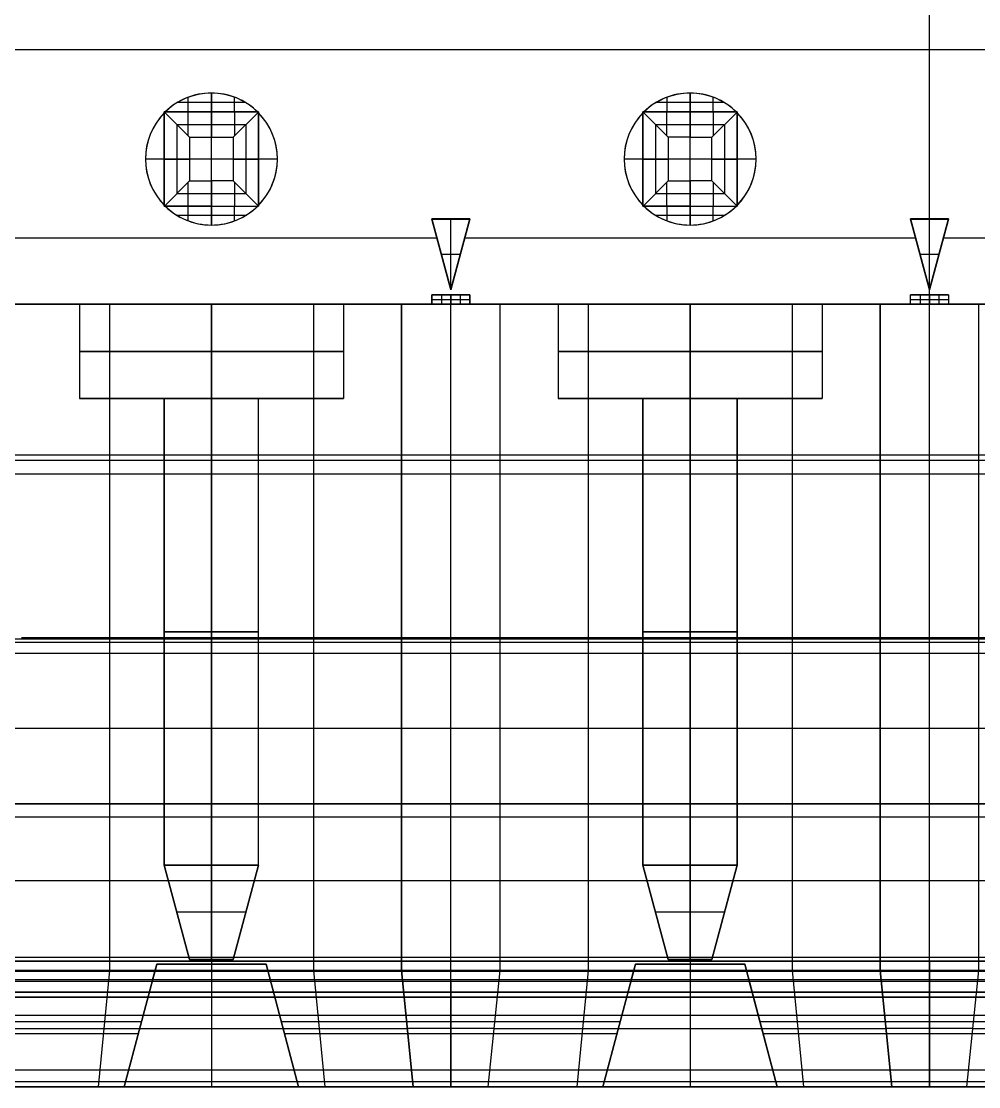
# Model space of a CAD drawing. Extents: x -21.1 to 21.1, y -9.8 to 12.2.
# Drawn here: x -9.64 to 0.52, y -9.84 to 1.46 of the extents above; entities that cross this region are included whole.
import ezdxf

# ---------------------------------------------------------------- set-up
doc = ezdxf.new("R2010")
doc.units = 0
doc.layers.add('DEFAULT', color=7, linetype='CONTINUOUS')

msp = doc.modelspace()

# ---------------------------------------------------------------- linework, layer by layer
at = {"layer": 'DEFAULT', "color": 98}
for p, q in [((0, -9.84), (0, 12.16)), ((0, -0.634), (0, 1.461)), ((21.1, 1.16), (-21.1, 1.16)), ((-7.62, 0.7), (-7.62, 0.5)), ((-7.62, -0.7), (-7.62, 0.7)), ((-2.54, 0.7), (-2.54, 0.5)), ((-2.54, -0.7), (-2.54, 0.7)), ((-7.62, 0.6), (-7.981, 0.6)), ((-7.865, 0.5), (-7.865, 0.656)), ((-7.259, 0.6), (-7.62, 0.6)), ((-7.375, 0.5), (-7.375, 0.656)), ((-2.54, 0.6), (-2.901, 0.6)), ((-2.785, 0.5), (-2.785, 0.656)), ((-2.179, 0.6), (-2.54, 0.6)), ((-2.295, 0.5), (-2.295, 0.656)), ((-8.12, 0.49), (-8.12, 0.5)), ((-8.12, 0.5), (-8.115, 0.495)), ((-8.12, 0.49), (-8.11, 0.5)), ((-8.11, 0.5), (-8.12, 0.5)), ((-8.12, 0.5), (-8.12, 0.49)), ((-8.12, 0.5), (-8.11, 0.5)), ((-8.12, 0.5), (-8.11, 0.5)), ((-8.12, 0.5), (-8.12, 0.49)), ((-8.12, 0.49), (-8.115, 0.495)), ((-8.12, 0.495), (-8.115, 0.495)), ((-8.12, 0.495), (-8.115, 0.495)), ((-8.12, 0.49), (-8.12, -0.49)), ((-8.12, -0.49), (-8.12, 0.49)), ((-8.12, 0.49), (-8.12, -0.49)), ((-8.117, 0.497), (-8.117, 0.492)), ((-8.117, 0.497), (-8.112, 0.497)), ((-8.11, 0.5), (-8.115, 0.495)), ((-8.115, 0.495), (-8.115, 0.5)), ((-8.115, 0.495), (-8.115, 0.5)), ((-8.115, 0.495), (-7.852, 0.232)), ((-7.62, 0.5), (-8.11, 0.5)), ((-8.11, 0.5), (-7.62, 0.5)), ((-8.11, 0.5), (-7.62, 0.5)), ((-7.867, 0.247), (-7.867, 0.5)), ((-7.62, 0.5), (-7.62, 0.232)), ((-7.13, 0.5), (-7.62, 0.5)), ((-7.13, 0.5), (-7.62, 0.5)), ((-7.62, 0.5), (-7.13, 0.5)), ((-7.388, 0.232), (-7.125, 0.495)), ((-7.373, 0.247), (-7.373, 0.5)), ((-7.12, 0.5), (-7.13, 0.5)), ((-7.13, 0.5), (-7.12, 0.49)), ((-7.12, 0.5), (-7.13, 0.5)), ((-7.125, 0.495), (-7.13, 0.5)), ((-7.13, 0.5), (-7.12, 0.5)), ((-7.128, 0.497), (-7.123, 0.497)), ((-7.125, 0.495), (-7.12, 0.5)), ((-7.125, 0.495), (-7.125, 0.5)), ((-7.125, 0.495), (-7.125, 0.5)), ((-7.125, 0.495), (-7.12, 0.49)), ((-7.125, 0.495), (-7.12, 0.495)), ((-7.125, 0.495), (-7.12, 0.495)), ((-7.123, 0.497), (-7.123, 0.492)), ((-7.12, 0.5), (-7.12, 0.49)), ((-7.12, 0.5), (-7.12, 0.49)), ((-7.12, 0.49), (-7.12, 0.5)), ((-7.12, 0.49), (-7.12, -0.49)), ((-7.12, -0.49), (-7.12, 0.49)), ((-7.12, -0.49), (-7.12, 0.49)), ((-3.04, 0.49), (-3.04, 0.5)), ((-3.04, 0.5), (-3.035, 0.495)), ((-3.04, 0.49), (-3.03, 0.5)), ((-3.03, 0.5), (-3.04, 0.5)), ((-3.04, 0.5), (-3.04, 0.49)), ((-3.04, 0.5), (-3.03, 0.5)), ((-3.04, 0.5), (-3.03, 0.5)), ((-3.04, 0.5), (-3.04, 0.49)), ((-3.04, 0.49), (-3.035, 0.495)), ((-3.04, 0.495), (-3.035, 0.495)), ((-3.04, 0.495), (-3.035, 0.495)), ((-3.04, 0.49), (-3.04, -0.49)), ((-3.04, -0.49), (-3.04, 0.49)), ((-3.04, 0.49), (-3.04, -0.49)), ((-3.037, 0.497), (-3.037, 0.492)), ((-3.037, 0.497), (-3.032, 0.497)), ((-3.03, 0.5), (-3.035, 0.495)), ((-3.035, 0.495), (-3.035, 0.5)), ((-3.035, 0.495), (-3.035, 0.5)), ((-3.035, 0.495), (-2.772, 0.232)), ((-3.03, 0.5), (-2.54, 0.5)), ((-2.54, 0.5), (-3.03, 0.5)), ((-3.03, 0.5), (-2.54, 0.5)), ((-2.787, 0.247), (-2.787, 0.5)), ((-2.54, 0.5), (-2.54, 0.232)), ((-2.05, 0.5), (-2.54, 0.5)), ((-2.05, 0.5), (-2.54, 0.5)), ((-2.54, 0.5), (-2.05, 0.5)), ((-2.308, 0.232), (-2.045, 0.495)), ((-2.293, 0.247), (-2.293, 0.5)), ((-2.04, 0.5), (-2.05, 0.5)), ((-2.05, 0.5), (-2.04, 0.49)), ((-2.04, 0.5), (-2.05, 0.5)), ((-2.045, 0.495), (-2.05, 0.5)), ((-2.05, 0.5), (-2.04, 0.5)), ((-2.048, 0.497), (-2.043, 0.497)), ((-2.045, 0.495), (-2.04, 0.5)), ((-2.045, 0.495), (-2.045, 0.5)), ((-2.045, 0.495), (-2.045, 0.5)), ((-2.045, 0.495), (-2.04, 0.49)), ((-2.045, 0.495), (-2.04, 0.495)), ((-2.045, 0.495), (-2.04, 0.495)), ((-2.043, 0.497), (-2.043, 0.492)), ((-2.04, 0.5), (-2.04, 0.49)), ((-2.04, 0.5), (-2.04, 0.49)), ((-2.04, 0.49), (-2.04, 0.5)), ((-2.04, 0.49), (-2.04, -0.49)), ((-2.04, -0.49), (-2.04, 0.49)), ((-2.04, -0.49), (-2.04, 0.49)), ((-7.986, 0.366), (-7.986, -0.366)), ((-7.986, 0.366), (-7.62, 0.366)), ((-7.62, 0.366), (-7.254, 0.366)), ((-7.254, 0.366), (-7.254, -0.366)), ((-2.906, 0.366), (-2.906, -0.366)), ((-2.906, 0.366), (-2.54, 0.366)), ((-2.54, 0.366), (-2.174, 0.366)), ((-2.174, 0.366), (-2.174, -0.366)), ((-7.852, 0.232), (-7.852, -0.232)), ((-7.852, 0.232), (-7.62, 0.232)), ((-7.62, 0.232), (-7.388, 0.232)), ((-7.62, -0.232), (-7.62, 0.232)), ((-7.388, 0.232), (-7.388, -0.232)), ((-2.772, 0.232), (-2.772, -0.232)), ((-2.54, 0.232), (-2.772, 0.232)), ((-2.54, 0.232), (-2.308, 0.232)), ((-2.54, -0.232), (-2.54, 0.232)), ((-2.308, -0.232), (-2.308, 0.232)), ((-8.12, 0), (-8.32, 0)), ((-8.12, 0), (-7.852, 0)), ((-7.388, 0), (-7.852, 0)), ((-7.388, 0), (-7.12, 0)), ((-6.92, 0), (-7.12, 0)), ((-3.04, 0), (-3.24, 0)), ((-3.04, 0), (-2.772, 0)), ((-2.308, 0), (-2.772, 0)), ((-2.308, 0), (-2.04, 0)), ((-1.84, 0), (-2.04, 0)), ((-6.92, 0), (-8.32, 0)), ((-1.84, 0), (-3.24, 0)), ((-8.115, -0.495), (-7.852, -0.232)), ((-7.867, -0.5), (-7.867, -0.247)), ((-7.852, -0.232), (-7.62, -0.232)), ((-7.62, -0.232), (-7.62, -0.5)), ((-7.388, -0.232), (-7.62, -0.232)), ((-7.125, -0.495), (-7.388, -0.232)), ((-7.373, -0.5), (-7.373, -0.247)), ((-3.035, -0.495), (-2.772, -0.232)), ((-2.787, -0.5), (-2.787, -0.247)), ((-2.772, -0.232), (-2.54, -0.232)), ((-2.54, -0.232), (-2.54, -0.5)), ((-2.308, -0.232), (-2.54, -0.232)), ((-2.045, -0.495), (-2.308, -0.232)), ((-2.293, -0.5), (-2.293, -0.247)), ((-7.986, -0.366), (-7.62, -0.366)), ((-7.62, -0.366), (-7.254, -0.366)), ((-2.906, -0.366), (-2.54, -0.366)), ((-2.54, -0.366), (-2.174, -0.366)), ((-8.12, -0.49), (-8.12, -0.5)), ((-8.12, -0.5), (-8.12, -0.49)), ((-8.11, -0.5), (-8.12, -0.49)), ((-8.12, -0.49), (-8.115, -0.495)), ((-8.12, -0.49), (-8.12, -0.5)), ((-8.12, -0.5), (-8.115, -0.495)), ((-8.12, -0.495), (-8.115, -0.495)), ((-8.12, -0.495), (-8.115, -0.495)), ((-8.12, -0.5), (-8.11, -0.5)), ((-8.11, -0.5), (-8.12, -0.5)), ((-8.12, -0.5), (-8.11, -0.5)), ((-8.117, -0.492), (-8.117, -0.497)), ((-8.117, -0.497), (-8.112, -0.497)), ((-8.115, -0.495), (-8.11, -0.5)), ((-8.115, -0.5), (-8.115, -0.495)), ((-8.115, -0.5), (-8.115, -0.495)), ((-7.62, -0.5), (-8.11, -0.5)), ((-7.62, -0.5), (-8.11, -0.5)), ((-8.11, -0.5), (-7.62, -0.5)), ((-7.865, -0.656), (-7.865, -0.5)), ((-7.62, -0.5), (-7.62, -0.7)), ((-7.62, -0.5), (-7.13, -0.5)), ((-7.62, -0.5), (-7.13, -0.5)), ((-7.62, -0.5), (-7.13, -0.5)), ((-7.375, -0.656), (-7.375, -0.5)), ((-7.12, -0.49), (-7.13, -0.5)), ((-7.13, -0.5), (-7.125, -0.495)), ((-7.13, -0.5), (-7.12, -0.5)), ((-7.12, -0.5), (-7.13, -0.5)), ((-7.13, -0.5), (-7.12, -0.5)), ((-7.128, -0.497), (-7.123, -0.497)), ((-7.125, -0.495), (-7.12, -0.49)), ((-7.12, -0.5), (-7.125, -0.495)), ((-7.125, -0.495), (-7.12, -0.495)), ((-7.125, -0.5), (-7.125, -0.495)), ((-7.125, -0.495), (-7.12, -0.495)), ((-7.125, -0.5), (-7.125, -0.495)), ((-7.123, -0.492), (-7.123, -0.497)), ((-7.12, -0.49), (-7.12, -0.5)), ((-7.12, -0.5), (-7.12, -0.49)), ((-7.12, -0.5), (-7.12, -0.49)), ((-3.04, -0.49), (-3.04, -0.5)), ((-3.03, -0.5), (-3.04, -0.49)), ((-3.04, -0.49), (-3.035, -0.495)), ((-3.04, -0.5), (-3.04, -0.49)), ((-3.04, -0.49), (-3.04, -0.5)), ((-3.035, -0.495), (-3.04, -0.5)), ((-3.04, -0.495), (-3.035, -0.495)), ((-3.04, -0.495), (-3.035, -0.495)), ((-3.04, -0.5), (-3.03, -0.5)), ((-3.04, -0.5), (-3.03, -0.5)), ((-3.04, -0.5), (-3.03, -0.5)), ((-3.037, -0.492), (-3.037, -0.497)), ((-3.037, -0.497), (-3.032, -0.497)), ((-3.03, -0.5), (-3.035, -0.495)), ((-3.035, -0.5), (-3.035, -0.495)), ((-3.035, -0.5), (-3.035, -0.495)), ((-2.54, -0.5), (-3.03, -0.5)), ((-2.54, -0.5), (-3.03, -0.5)), ((-3.03, -0.5), (-2.54, -0.5)), ((-2.785, -0.656), (-2.785, -0.5)), ((-2.54, -0.5), (-2.54, -0.7)), ((-2.54, -0.5), (-2.05, -0.5)), ((-2.54, -0.5), (-2.05, -0.5)), ((-2.54, -0.5), (-2.05, -0.5)), ((-2.295, -0.656), (-2.295, -0.5)), ((-2.04, -0.49), (-2.05, -0.5)), ((-2.045, -0.495), (-2.05, -0.5)), ((-2.05, -0.5), (-2.04, -0.5)), ((-2.04, -0.5), (-2.05, -0.5)), ((-2.05, -0.5), (-2.04, -0.5)), ((-2.048, -0.497), (-2.043, -0.497)), ((-2.045, -0.495), (-2.04, -0.49)), ((-2.04, -0.5), (-2.045, -0.495)), ((-2.045, -0.495), (-2.04, -0.495)), ((-2.045, -0.5), (-2.045, -0.495)), ((-2.045, -0.495), (-2.04, -0.495)), ((-2.045, -0.5), (-2.045, -0.495)), ((-2.043, -0.492), (-2.043, -0.497)), ((-2.04, -0.49), (-2.04, -0.5)), ((-2.04, -0.5), (-2.04, -0.49)), ((-2.04, -0.5), (-2.04, -0.49)), ((-7.62, -0.6), (-7.981, -0.6)), ((-7.259, -0.6), (-7.62, -0.6)), ((-4.879, -0.634), (-5.281, -0.634)), ((-5.281, -0.634), (-5.281, -0.637)), ((-5.281, -0.634), (-5.08, -1.384)), ((-5.08, -1.386), (-5.281, -0.635)), ((-5.281, -0.636), (-4.879, -0.636)), ((-5.281, -0.637), (-4.879, -0.637)), ((-5.08, -1.387), (-5.281, -0.637)), ((-5.08, -1.384), (-4.879, -0.634)), ((-5.08, -0.634), (-5.08, -0.637)), ((-4.879, -0.635), (-5.08, -1.386)), ((-4.879, -0.637), (-5.08, -1.387)), ((-5.08, -1.387), (-5.08, -0.637)), ((-4.879, -0.637), (-4.879, -0.634)), ((-2.54, -0.6), (-2.901, -0.6)), ((-2.179, -0.6), (-2.54, -0.6)), ((0.201, -0.634), (-0.201, -0.634)), ((-0.201, -0.634), (-0.201, -0.637)), ((-0.201, -0.634), (0, -1.384)), ((0, -1.386), (-0.201, -0.635)), ((-0.201, -0.636), (0.201, -0.636)), ((-0.201, -0.637), (0.201, -0.637)), ((0, -1.387), (-0.201, -0.637)), ((0, -1.384), (0.201, -0.634)), ((0, -0.634), (0, -0.637)), ((0.201, -0.635), (0, -1.386)), ((0.201, -0.637), (0, -1.387)), ((0, -1.387), (0, -0.637)), ((0.201, -0.637), (0.201, -0.634)), ((-5.226, -0.84), (-10.014, -0.84)), ((-0.146, -0.84), (-4.934, -0.84)), ((4.934, -0.84), (0.146, -0.84)), ((-5.181, -1.011), (-5.18, -1.01)), ((-4.98, -1.012), (-5.18, -1.012)), ((-4.979, -1.011), (-4.98, -1.01)), ((-0.101, -1.011), (-0.1, -1.01)), ((0.1, -1.012), (-0.1, -1.012)), ((0.101, -1.011), (0.1, -1.01)), ((-5.08, -1.44), (-5.281, -1.44)), ((-5.281, -1.44), (-4.879, -1.44)), ((-5.281, -1.44), (-5.281, -1.54)), ((-5.281, -1.44), (-5.08, -1.44)), ((-5.281, -1.54), (-5.281, -1.44)), ((-4.879, -1.44), (-5.281, -1.44)), ((-5.18, -1.44), (-4.98, -1.44)), ((-5.18, -1.44), (-5.18, -1.54)), ((-5.18, -1.44), (-4.98, -1.44)), ((-5.18, -1.44), (-5.18, -1.54)), ((-5.08, -1.387), (-5.08, -1.384)), ((-4.879, -1.44), (-5.08, -1.44)), ((-5.08, -1.54), (-5.08, -1.44)), ((-5.08, -1.44), (-5.08, -1.54)), ((-5.08, -1.44), (-4.879, -1.44)), ((-5.08, -1.54), (-5.08, -1.44)), ((-5.08, -1.54), (-5.08, -1.44)), ((-4.98, -1.44), (-4.98, -1.54)), ((-4.98, -1.44), (-4.98, -1.54)), ((-4.879, -1.54), (-4.879, -1.44)), ((-4.879, -1.44), (-4.879, -1.54)), ((0, -1.44), (-0.201, -1.44)), ((-0.201, -1.44), (0.201, -1.44)), ((-0.201, -1.54), (-0.201, -1.44)), ((-0.201, -1.44), (0, -1.44)), ((-0.201, -1.54), (-0.201, -1.44)), ((0.201, -1.44), (-0.201, -1.44)), ((-0.1, -1.44), (0.1, -1.44)), ((-0.1, -1.44), (-0.1, -1.54)), ((-0.1, -1.44), (-0.1, -1.54)), ((-0.1, -1.44), (0.1, -1.44)), ((0, -1.387), (0, -1.384)), ((0, -3.14), (0, -1.384)), ((0.201, -1.44), (0, -1.44)), ((0, -1.44), (0, -1.54)), ((0, -1.44), (0, -1.54)), ((0, -1.44), (0.201, -1.44)), ((0, -1.54), (0, -1.44)), ((0, -1.54), (0, -1.44)), ((0.1, -1.44), (0.1, -1.54)), ((0.1, -1.44), (0.1, -1.54)), ((0.201, -1.44), (0.201, -1.54)), ((0.201, -1.44), (0.201, -1.54)), ((20.32, -1.54), (-20.32, -1.54)), ((-20.32, -1.54), (20.32, -1.54)), ((-11.3, -1.54), (-9.02, -1.54)), ((-10.16, -1.54), (-9.02, -1.54)), ((-9.637, -1.54), (-7.62, -1.54)), ((-7.62, -1.54), (-9.637, -1.54)), ((-9.02, -1.54), (-9.02, -2.54)), ((-9.02, -1.54), (-9.02, -2.54)), ((-8.702, -1.54), (-8.702, -8.608)), ((-8.702, -1.54), (-8.702, -8.608)), ((-7.62, -1.54), (-5.603, -1.54)), ((-7.62, -1.54), (-7.62, -2.54)), ((-7.62, -2.54), (-7.62, -1.54)), ((-7.62, -1.54), (-7.62, -2.54)), ((-7.62, -2.54), (-7.62, -1.54)), ((-7.62, -1.54), (-7.62, -8.608)), ((-5.603, -1.54), (-7.62, -1.54)), ((-7.62, -1.54), (-7.62, -8.608)), ((-6.538, -1.54), (-6.538, -8.608)), ((-6.538, -1.54), (-6.538, -8.608)), ((-6.22, -1.54), (-3.94, -1.54)), ((-6.22, -1.54), (-6.22, -2.54)), ((-6.22, -1.54), (-5.08, -1.54)), ((-6.22, -1.54), (-6.22, -2.54)), ((-5.603, -1.54), (-4.557, -1.54)), ((-4.557, -1.54), (-5.603, -1.54)), ((-5.603, -1.54), (-5.603, -8.608)), ((-5.603, -8.608), (-5.603, -1.54)), ((-5.281, -1.49), (-4.879, -1.49)), ((-5.281, -1.49), (-5.08, -1.49)), ((-5.281, -1.49), (-4.879, -1.49)), ((-5.281, -1.49), (-5.08, -1.49)), ((-4.879, -1.54), (-5.281, -1.54)), ((-5.281, -1.54), (-5.08, -1.54)), ((-5.281, -1.54), (-4.879, -1.54)), ((-5.281, -1.54), (-5.08, -1.54)), ((-5.08, -1.49), (-4.879, -1.49)), ((-5.08, -1.49), (-4.879, -1.49)), ((-5.08, -1.54), (-4.879, -1.54)), ((-4.879, -1.54), (-5.08, -1.54)), ((-5.08, -8.608), (-5.08, -1.54)), ((-5.08, -8.608), (-5.08, -1.54)), ((-5.08, -1.54), (-3.94, -1.54)), ((-4.557, -1.54), (-2.54, -1.54)), ((-4.557, -8.608), (-4.557, -1.54)), ((-4.557, -8.608), (-4.557, -1.54)), ((-4.557, -1.54), (-2.54, -1.54)), ((-3.94, -1.54), (-3.94, -2.54)), ((-3.94, -1.54), (-3.94, -2.54)), ((-3.622, -1.54), (-3.622, -8.608)), ((-3.622, -1.54), (-3.622, -8.608)), ((-2.54, -1.54), (-2.54, -8.608)), ((-0.523, -1.54), (-2.54, -1.54)), ((-2.54, -1.54), (-0.523, -1.54)), ((-2.54, -1.54), (-2.54, -2.54)), ((-2.54, -2.54), (-2.54, -1.54)), ((-2.54, -1.54), (-2.54, -8.608)), ((-2.54, -1.54), (-2.54, -2.54)), ((-2.54, -2.54), (-2.54, -1.54)), ((-1.458, -1.54), (-1.458, -8.608)), ((-1.458, -1.54), (-1.458, -8.608)), ((-1.14, -1.54), (1.14, -1.54)), ((-1.14, -1.54), (-1.14, -2.54)), ((-1.14, -1.54), (-1.14, -2.54)), ((-1.14, -1.54), (0, -1.54)), ((-0.523, -8.608), (-0.523, -1.54)), ((-0.523, -1.54), (0.523, -1.54)), ((0.523, -1.54), (-0.523, -1.54)), ((-0.523, -1.54), (-0.523, -8.608)), ((-0.201, -1.49), (0, -1.49)), ((-0.201, -1.49), (0.201, -1.49)), ((-0.201, -1.49), (0, -1.49)), ((-0.201, -1.49), (0.201, -1.49)), ((0.201, -1.54), (-0.201, -1.54)), ((-0.201, -1.54), (0, -1.54)), ((0, -1.54), (-0.201, -1.54)), ((-0.201, -1.54), (0.201, -1.54)), ((0, -1.49), (0.201, -1.49)), ((0, -1.49), (0.201, -1.49)), ((0, -1.54), (0.201, -1.54)), ((0.201, -1.54), (0, -1.54)), ((0, -8.608), (0, -1.54)), ((0, -8.608), (0, -1.54)), ((0, -8.72), (0, -1.54)), ((0, -8.72), (0, -1.54)), ((0, -1.54), (1.14, -1.54)), ((0.523, -1.54), (2.54, -1.54)), ((0.523, -8.608), (0.523, -1.54)), ((0.523, -8.608), (0.523, -1.54)), ((2.54, -1.54), (0.523, -1.54)), ((-9.02, -2.54), (-8.12, -2.54)), ((-9.02, -2.54), (-8.12, -2.54)), ((-8.12, -2.54), (-8.12, -7.49)), ((-8.12, -7.49), (-8.12, -2.54)), ((-8.12, -2.54), (-7.12, -2.54)), ((-7.12, -2.54), (-8.12, -2.54)), ((-7.12, -2.54), (-8.12, -2.54)), ((-8.12, -2.54), (-7.12, -2.54)), ((-8.12, -2.54), (-8.12, -7.49)), ((-8.12, -7.49), (-8.12, -2.54)), ((-8.12, -2.54), (-8.12, -7.49)), ((-8.12, -2.54), (-8.12, -7.49)), ((-7.62, -7.49), (-7.62, -2.54)), ((-7.62, -7.49), (-7.62, -2.54)), ((-7.62, -7.49), (-7.62, -2.54)), ((-7.62, -7.49), (-7.62, -2.54)), ((-7.12, -7.49), (-7.12, -2.54)), ((-7.12, -7.49), (-7.12, -2.54)), ((-7.12, -7.49), (-7.12, -2.54)), ((-7.12, -7.49), (-7.12, -2.54)), ((-7.12, -2.54), (-6.22, -2.54)), ((-7.12, -2.54), (-6.22, -2.54)), ((-7.12, -7.49), (-7.12, -2.54)), ((-7.12, -7.49), (-7.12, -2.54)), ((-3.94, -2.54), (-3.04, -2.54)), ((-3.94, -2.54), (-3.04, -2.54)), ((-3.04, -2.54), (-3.04, -7.49)), ((-2.04, -2.54), (-3.04, -2.54)), ((-3.04, -2.54), (-3.04, -7.49)), ((-3.04, -2.54), (-2.04, -2.54)), ((-3.04, -2.54), (-2.04, -2.54)), ((-2.04, -2.54), (-3.04, -2.54)), ((-3.04, -2.54), (-3.04, -7.49)), ((-3.04, -7.49), (-3.04, -2.54)), ((-3.04, -2.54), (-3.04, -7.49)), ((-3.04, -2.54), (-3.04, -7.49)), ((-2.54, -7.49), (-2.54, -2.54)), ((-2.54, -7.49), (-2.54, -2.54)), ((-2.54, -7.49), (-2.54, -2.54)), ((-2.54, -7.49), (-2.54, -2.54)), ((-2.04, -7.49), (-2.04, -2.54)), ((-2.04, -2.54), (-2.04, -7.49)), ((-2.04, -2.54), (-2.04, -7.49)), ((-2.04, -7.49), (-2.04, -2.54)), ((-2.04, -2.54), (-1.14, -2.54)), ((-2.04, -7.49), (-2.04, -2.54)), ((-2.04, -2.54), (-1.14, -2.54)), ((-2.04, -7.49), (-2.04, -2.54)), ((21.1, -3.14), (-21.1, -3.14)), ((0, -3.34), (0, -3.14)), ((21.1, -3.199), (-21.1, -3.199)), ((-21.1, -3.34), (21.1, -3.34)), ((0, -6.84), (0, -3.34)), ((-9.637, -5.074), (-7.62, -5.074)), ((-9.637, -5.074), (-7.62, -5.074)), ((-8.12, -5.015), (-7.12, -5.015)), ((-7.12, -5.015), (-8.12, -5.015)), ((-8.12, -5.015), (-7.12, -5.015)), ((-7.12, -5.015), (-8.12, -5.015)), ((-7.62, -5.074), (-5.603, -5.074)), ((-7.62, -5.074), (-5.603, -5.074)), ((-5.603, -5.074), (-4.557, -5.074)), ((-5.603, -5.074), (-4.557, -5.074)), ((-4.557, -5.074), (-2.54, -5.074)), ((-4.557, -5.074), (-2.54, -5.074)), ((-3.04, -5.015), (-2.04, -5.015)), ((-2.04, -5.015), (-3.04, -5.015)), ((-3.04, -5.015), (-2.04, -5.015)), ((-2.04, -5.015), (-3.04, -5.015)), ((-2.54, -5.074), (-0.523, -5.074)), ((-2.54, -5.074), (-0.523, -5.074)), ((-0.523, -5.074), (0.523, -5.074)), ((-0.523, -5.074), (0.523, -5.074)), ((0.523, -5.074), (2.54, -5.074)), ((-21.1, -5.09), (21.1, -5.09)), ((20.32, -5.13), (-20.32, -5.13)), ((20.32, -5.13), (-20.32, -5.13)), ((-19.78, -5.24), (19.78, -5.24)), ((-19.78, -5.24), (19.78, -5.24)), ((-19.78, -5.24), (19.78, -5.24)), ((0, -8.722), (0, -5.24)), ((0, -6.84), (0, -5.24)), ((19.78, -6.04), (-19.78, -6.04)), ((-21.1, -6.84), (21.1, -6.84)), ((21.1, -6.84), (-21.1, -6.84)), ((-21.1, -6.84), (21.1, -6.84)), ((19.78, -6.84), (-19.78, -6.84)), ((19.78, -6.84), (-19.78, -6.84)), ((-19.78, -6.84), (19.78, -6.84)), ((0, -8.466), (0, -6.84)), ((0, -8.466), (0, -6.84)), ((19.78, -6.981), (-19.78, -6.981)), ((-7.852, -8.49), (-8.12, -7.49)), ((-8.12, -7.49), (-7.852, -8.49)), ((-8.12, -7.49), (-7.12, -7.49)), ((-8.12, -7.49), (-7.12, -7.49)), ((-7.852, -8.49), (-8.12, -7.49)), ((-7.852, -8.49), (-8.12, -7.49)), ((-7.12, -7.49), (-8.12, -7.49)), ((-8.12, -7.49), (-7.12, -7.49)), ((-8.12, -7.49), (-7.852, -8.49)), ((-8.12, -7.49), (-7.852, -8.49)), ((-7.62, -7.49), (-7.62, -8.49)), ((-7.62, -7.49), (-7.62, -8.49)), ((-7.62, -8.49), (-7.62, -7.49)), ((-7.62, -8.49), (-7.62, -7.49)), ((-7.12, -7.49), (-7.388, -8.49)), ((-7.12, -7.49), (-7.388, -8.49)), ((-7.12, -7.49), (-7.388, -8.49)), ((-7.388, -8.49), (-7.12, -7.49)), ((-7.388, -8.49), (-7.12, -7.49)), ((-7.388, -8.49), (-7.12, -7.49)), ((-3.04, -7.49), (-2.04, -7.49)), ((-2.772, -8.49), (-3.04, -7.49)), ((-3.04, -7.49), (-2.772, -8.49)), ((-3.04, -7.49), (-2.04, -7.49)), ((-3.04, -7.49), (-2.04, -7.49)), ((-2.772, -8.49), (-3.04, -7.49)), ((-2.772, -8.49), (-3.04, -7.49)), ((-2.04, -7.49), (-3.04, -7.49)), ((-3.04, -7.49), (-2.772, -8.49)), ((-3.04, -7.49), (-2.772, -8.49)), ((-2.54, -7.49), (-2.54, -8.49)), ((-2.54, -7.49), (-2.54, -8.49)), ((-2.54, -8.49), (-2.54, -7.49)), ((-2.54, -8.49), (-2.54, -7.49)), ((-2.04, -7.49), (-2.308, -8.49)), ((-2.04, -7.49), (-2.308, -8.49)), ((-2.308, -8.49), (-2.04, -7.49)), ((-2.308, -8.49), (-2.04, -7.49)), ((-2.308, -8.49), (-2.04, -7.49)), ((-2.308, -8.49), (-2.04, -7.49)), ((-21.1, -7.653), (21.1, -7.653)), ((-19.78, -7.653), (19.78, -7.653)), ((-7.254, -7.99), (-7.986, -7.99)), ((-7.254, -7.99), (-7.986, -7.99)), ((-7.254, -7.99), (-7.986, -7.99)), ((-7.254, -7.99), (-7.986, -7.99)), ((-2.174, -7.99), (-2.906, -7.99)), ((-2.174, -7.99), (-2.906, -7.99)), ((-2.174, -7.99), (-2.906, -7.99)), ((-2.174, -7.99), (-2.906, -7.99)), ((-21.1, -8.466), (21.1, -8.466)), ((-19.78, -8.466), (19.78, -8.466)), ((0, -9.84), (0, -8.466)), ((0, -9.84), (0, -8.466)), ((-21.1, -8.51), (21.1, -8.51)), ((21.1, -8.51), (-21.1, -8.51)), ((-21.1, -8.51), (21.1, -8.51)), ((-21.1, -8.51), (21.1, -8.51)), ((20.359, -8.51), (-20.359, -8.51)), ((-20.359, -8.51), (20.359, -8.51)), ((-8.2, -8.54), (-8.545, -9.84)), ((-8.2, -8.54), (-8.545, -9.84)), ((-8.545, -9.84), (-8.2, -8.54)), ((-8.545, -9.84), (-8.2, -8.54)), ((-8.248, -8.72), (-8.2, -8.54)), ((-8.248, -8.72), (-8.2, -8.54)), ((-8.2, -8.54), (-7.04, -8.54)), ((-7.04, -8.54), (-8.2, -8.54)), ((-7.04, -8.54), (-8.2, -8.54)), ((-8.2, -8.54), (-7.04, -8.54)), ((-8.2, -8.54), (-7.04, -8.54)), ((-8.2, -8.54), (-7.04, -8.54)), ((-7.388, -8.49), (-7.852, -8.49)), ((-7.388, -8.49), (-7.852, -8.49)), ((-7.388, -8.49), (-7.852, -8.49)), ((-7.388, -8.49), (-7.852, -8.49)), ((-7.852, -8.49), (-7.388, -8.49)), ((-7.852, -8.49), (-7.388, -8.49)), ((-6.695, -9.84), (-7.04, -8.54)), ((-7.04, -8.54), (-6.992, -8.72)), ((-6.695, -9.84), (-7.04, -8.54)), ((-7.04, -8.54), (-6.992, -8.72)), ((-7.04, -8.54), (-6.695, -9.84)), ((-7.04, -8.54), (-6.695, -9.84)), ((-3.12, -8.54), (-3.465, -9.84)), ((-3.12, -8.54), (-3.465, -9.84)), ((-3.465, -9.84), (-3.12, -8.54)), ((-3.465, -9.84), (-3.12, -8.54)), ((-3.168, -8.72), (-3.12, -8.54)), ((-3.168, -8.72), (-3.12, -8.54)), ((-1.96, -8.54), (-3.12, -8.54)), ((-1.96, -8.54), (-3.12, -8.54)), ((-3.12, -8.54), (-1.96, -8.54)), ((-1.96, -8.54), (-3.12, -8.54)), ((-3.12, -8.54), (-1.96, -8.54)), ((-3.12, -8.54), (-1.96, -8.54)), ((-2.308, -8.49), (-2.772, -8.49)), ((-2.308, -8.49), (-2.772, -8.49)), ((-2.308, -8.49), (-2.772, -8.49)), ((-2.772, -8.49), (-2.308, -8.49)), ((-2.772, -8.49), (-2.308, -8.49)), ((-2.772, -8.49), (-2.308, -8.49)), ((-1.615, -9.84), (-1.96, -8.54)), ((-1.96, -8.54), (-1.912, -8.72)), ((-1.615, -9.84), (-1.96, -8.54)), ((-1.96, -8.54), (-1.912, -8.72)), ((-1.96, -8.54), (-1.615, -9.84)), ((-1.96, -8.54), (-1.615, -9.84)), ((0, -8.722), (0, -8.51)), ((0, -8.51), (0, -9.66)), ((0, -8.705), (0, -8.51)), ((0, -8.705), (0, -8.51)), ((-21.1, -8.616), (21.1, -8.616)), ((-20.359, -8.607), (20.359, -8.607)), ((20.359, -8.607), (-20.359, -8.607)), ((-9.637, -8.608), (-7.62, -8.608)), ((-9.637, -8.608), (-7.62, -8.608)), ((-8.702, -8.608), (-8.822, -9.84)), ((-8.702, -8.608), (-8.822, -9.84)), ((-7.62, -8.608), (-7.62, -9.84)), ((-5.603, -8.608), (-7.62, -8.608)), ((-7.62, -8.608), (-5.603, -8.608)), ((-7.62, -8.608), (-7.62, -9.84)), ((-6.538, -8.608), (-6.418, -9.84)), ((-6.538, -8.608), (-6.418, -9.84)), ((-5.603, -8.608), (-4.557, -8.608)), ((-5.478, -9.84), (-5.603, -8.608)), ((-4.557, -8.608), (-5.603, -8.608)), ((-5.603, -8.608), (-5.478, -9.84)), ((-5.08, -9.84), (-5.08, -8.608)), ((-5.08, -9.84), (-5.08, -8.608)), ((-4.682, -9.84), (-4.557, -8.608)), ((-4.682, -9.84), (-4.557, -8.608)), ((-2.54, -8.608), (-4.557, -8.608)), ((-2.54, -8.608), (-4.557, -8.608)), ((-3.622, -8.608), (-3.742, -9.84)), ((-3.622, -8.608), (-3.742, -9.84)), ((-2.54, -8.608), (-0.523, -8.608)), ((-2.54, -8.608), (-2.54, -9.84)), ((-2.54, -8.608), (-2.54, -9.84)), ((-0.523, -8.608), (-2.54, -8.608)), ((-1.458, -8.608), (-1.338, -9.84)), ((-1.458, -8.608), (-1.338, -9.84)), ((-0.398, -9.84), (-0.523, -8.608)), ((0.523, -8.608), (-0.523, -8.608)), ((0.523, -8.608), (-0.523, -8.608)), ((-0.523, -8.608), (-0.398, -9.84)), ((0, -9.84), (0, -8.608)), ((0, -9.84), (0, -8.608)), ((0.398, -9.84), (0.523, -8.608)), ((0.398, -9.84), (0.523, -8.608)), ((0.523, -8.608), (2.54, -8.608)), ((0.523, -8.608), (2.54, -8.608)), ((-21.1, -8.722), (21.1, -8.722)), ((-21.1, -8.722), (21.1, -8.722)), ((20.359, -8.705), (-20.359, -8.705)), ((20.359, -8.705), (-20.359, -8.705)), ((-12.072, -8.72), (-8.248, -8.72)), ((-12.072, -8.72), (-8.248, -8.72)), ((-8.248, -8.72), (-8.545, -9.84)), ((-8.248, -8.72), (-8.545, -9.84)), ((-6.992, -8.72), (-6.695, -9.84)), ((-6.992, -8.72), (-3.168, -8.72)), ((-6.992, -8.72), (-6.695, -9.84)), ((-6.992, -8.72), (-3.168, -8.72)), ((-5.08, -8.72), (-5.08, -9.84)), ((-5.08, -8.72), (-5.08, -9.84)), ((-3.168, -8.72), (-3.465, -9.84)), ((-3.168, -8.72), (-3.465, -9.84)), ((-1.912, -8.72), (-1.615, -9.84)), ((-1.912, -8.72), (1.912, -8.72)), ((-1.912, -8.72), (1.912, -8.72)), ((-1.615, -9.84), (-1.912, -8.72)), ((0, -8.89), (0, -8.705)), ((0, -8.705), (0, -8.89)), ((0, -8.72), (0, -9.84)), ((0, -8.72), (0, -9.84)), ((0, -8.722), (0, -8.89)), ((0, -8.89), (0, -8.722)), ((21.1, -8.841), (-21.1, -8.841)), ((21.1, -8.841), (-21.1, -8.841)), ((21.1, -8.89), (-21.1, -8.89)), ((20.359, -8.836), (-20.359, -8.836)), ((20.359, -8.836), (-20.359, -8.836)), ((-20.359, -8.89), (20.359, -8.89)), ((21.1, -9.085), (-21.1, -9.085)), ((-8.363, -9.153), (-11.957, -9.153)), ((-8.363, -9.153), (-11.957, -9.153)), ((-3.283, -9.153), (-6.877, -9.153)), ((-3.283, -9.153), (-6.877, -9.153)), ((1.797, -9.153), (-1.797, -9.153)), ((1.797, -9.153), (-1.797, -9.153)), ((-9.701, -9.224), (-7.62, -9.224)), ((-9.701, -9.224), (-7.62, -9.224)), ((-7.62, -9.224), (-5.539, -9.224)), ((-7.62, -9.224), (-5.539, -9.224)), ((-4.621, -9.224), (-5.539, -9.224)), ((-4.621, -9.224), (-5.539, -9.224)), ((-4.621, -9.224), (-2.54, -9.224)), ((-4.621, -9.224), (-2.54, -9.224)), ((-2.54, -9.224), (-0.459, -9.224)), ((-2.54, -9.224), (-0.459, -9.224)), ((0.459, -9.224), (-0.459, -9.224)), ((0.459, -9.224), (-0.459, -9.224)), ((0.459, -9.224), (2.54, -9.224)), ((0.459, -9.224), (2.54, -9.224)), ((-8.396, -9.28), (-11.924, -9.28)), ((-8.396, -9.28), (-11.924, -9.28)), ((-3.316, -9.28), (-6.844, -9.28)), ((-3.316, -9.28), (-6.844, -9.28)), ((1.764, -9.28), (-1.764, -9.28)), ((1.764, -9.28), (-1.764, -9.28)), ((-21.1, -9.66), (21.1, -9.66)), ((0, -9.66), (0, -9.84)), ((21.1, -9.788), (-21.1, -9.788)), ((21.1, -9.84), (-21.1, -9.84)), ((21.1, -9.84), (-21.1, -9.84)), ((-8.545, -9.84), (-11.775, -9.84)), ((-11.775, -9.84), (-8.545, -9.84)), ((-8.545, -9.84), (-11.775, -9.84)), ((-11.775, -9.84), (-8.545, -9.84)), ((-11.775, -9.84), (-8.545, -9.84)), ((-11.775, -9.84), (-8.545, -9.84)), ((-7.62, -9.84), (-9.762, -9.84)), ((-9.762, -9.84), (-7.62, -9.84)), ((-7.62, -9.84), (-5.478, -9.84)), ((-7.62, -9.84), (-5.478, -9.84)), ((-3.465, -9.84), (-6.695, -9.84)), ((-6.695, -9.84), (-3.465, -9.84)), ((-3.465, -9.84), (-6.695, -9.84)), ((-6.695, -9.84), (-3.465, -9.84)), ((-6.695, -9.84), (-3.465, -9.84)), ((-6.695, -9.84), (-3.465, -9.84)), ((-5.478, -9.84), (-4.682, -9.84)), ((-5.478, -9.84), (-4.682, -9.84)), ((-2.54, -9.84), (-4.682, -9.84)), ((-4.682, -9.84), (-2.54, -9.84)), ((-2.54, -9.84), (-0.398, -9.84)), ((-2.54, -9.84), (-0.398, -9.84)), ((1.615, -9.84), (-1.615, -9.84)), ((-1.615, -9.84), (1.615, -9.84)), ((1.615, -9.84), (-1.615, -9.84)), ((-1.615, -9.84), (1.615, -9.84)), ((-1.615, -9.84), (1.615, -9.84)), ((-1.615, -9.84), (1.615, -9.84)), ((-0.398, -9.84), (0.398, -9.84)), ((-0.398, -9.84), (0.398, -9.84)), ((2.54, -9.84), (0.398, -9.84)), ((2.54, -9.84), (0.398, -9.84))]:
    msp.add_line(p, q, dxfattribs=at)
for points in [[(-7.62, -1.54), (-9.02, -1.54), (-9.02, -1.54), (-9.02, -1.54), (-7.62, -1.54)], [(-7.62, -1.54), (-9.02, -1.54), (-9.02, -1.54), (-9.02, -1.54), (-7.62, -1.54)], [(-7.62, -1.54), (-6.22, -1.54), (-6.22, -1.54), (-6.22, -1.54), (-7.62, -1.54)], [(-7.62, -1.54), (-6.22, -1.54), (-6.22, -1.54), (-6.22, -1.54), (-7.62, -1.54)], [(-2.54, -1.54), (-3.94, -1.54), (-3.94, -1.54), (-3.94, -1.54), (-2.54, -1.54)], [(-2.54, -1.54), (-3.94, -1.54), (-3.94, -1.54), (-3.94, -1.54), (-2.54, -1.54)], [(-2.54, -1.54), (-1.14, -1.54), (-1.14, -1.54), (-1.14, -1.54), (-2.54, -1.54)]]:
    msp.add_lwpolyline(points, dxfattribs=at)
for points in [[(-2.54, -1.54, 0), (-1.14, -1.54, 0), (-2.54, -1.54, 0)], [(-7.62, -2.04, 0), (-9.02, -2.04, 0), (-9.02, -2.04, 0), (-9.02, -2.04, 0), (-7.62, -2.04, 0)], [(-7.62, -2.04, 0), (-9.02, -2.04, 0), (-9.02, -2.04, 0), (-9.02, -2.04, 0), (-7.62, -2.04, 0)], [(-7.62, -2.04, 0), (-6.22, -2.04, 0), (-6.22, -2.04, 0), (-6.22, -2.04, 0), (-7.62, -2.04, 0)], [(-7.62, -2.04, 0), (-6.22, -2.04, 0), (-6.22, -2.04, 0), (-6.22, -2.04, 0), (-7.62, -2.04, 0)], [(-2.54, -2.04, 0), (-3.94, -2.04, 0), (-3.94, -2.04, 0), (-3.94, -2.04, 0), (-2.54, -2.04, 0)], [(-2.54, -2.04, 0), (-3.94, -2.04, 0), (-3.94, -2.04, 0), (-3.94, -2.04, 0), (-2.54, -2.04, 0)], [(-2.54, -2.04, 0), (-1.14, -2.04, 0), (-1.14, -2.04, 0), (-1.14, -2.04, 0), (-2.54, -2.04, 0)], [(-2.54, -2.04, 0), (-1.14, -2.04, 0), (-1.14, -2.04, 0), (-1.14, -2.04, 0), (-2.54, -2.04, 0)], [(-7.62, -2.54, 0), (-9.02, -2.54, 0), (-9.02, -2.54, 0), (-9.02, -2.54, 0), (-7.62, -2.54, 0)], [(-7.62, -2.54, 0), (-9.02, -2.54, 0), (-9.02, -2.54, 0), (-9.02, -2.54, 0), (-7.62, -2.54, 0)], [(-7.62, -2.54, 0), (-6.22, -2.54, 0), (-6.22, -2.54, 0), (-6.22, -2.54, 0), (-7.62, -2.54, 0)], [(-7.62, -2.54, 0), (-6.22, -2.54, 0), (-6.22, -2.54, 0), (-6.22, -2.54, 0), (-7.62, -2.54, 0)], [(-2.54, -2.54, 0), (-3.94, -2.54, 0), (-3.94, -2.54, 0), (-3.94, -2.54, 0), (-2.54, -2.54, 0)], [(-2.54, -2.54, 0), (-3.94, -2.54, 0), (-3.94, -2.54, 0), (-3.94, -2.54, 0), (-2.54, -2.54, 0)], [(-2.54, -2.54, 0), (-1.14, -2.54, 0), (-2.54, -2.54, 0)], [(-2.54, -2.54, 0), (-1.14, -2.54, 0), (-1.14, -2.54, 0), (-1.14, -2.54, 0), (-2.54, -2.54, 0)]]:
    msp.add_polyline3d(points, dxfattribs=at)
for centre, start, end in [((-7.62, 0), 90, 270), ((-7.62, 0), 90, 270), ((-7.62, 0), 90, 270), ((-7.62, 0), 90, 134.4153), ((-7.62, 0), 45.5847, 90), ((-7.62, 0), 270, 90), ((-7.62, 0), 270, 90), ((-7.62, 0), 270, 90), ((-2.54, 0), 90, 270), ((-2.54, 0), 90, 270), ((-2.54, 0), 90, 270), ((-2.54, 0), 90, 134.4153), ((-2.54, 0), 270, 90), ((-2.54, 0), 45.5847, 90), ((-2.54, 0), 270, 90), ((-2.54, 0), 270, 90), ((-7.62, 0), 135.5847, 224.4153), ((-7.62, 0), 315.5847, 44.4153), ((-2.54, 0), 135.5847, 224.4153), ((-2.54, 0), 315.5847, 44.4153), ((-7.62, 0), 225.5847, 270), ((-7.62, 0), 270, 314.4153), ((-2.54, 0), 225.5847, 270), ((-2.54, 0), 270, 314.4153)]:
    msp.add_arc(centre, 0.7, start, end, dxfattribs=at)

doc.saveas('drawing.dxf')
